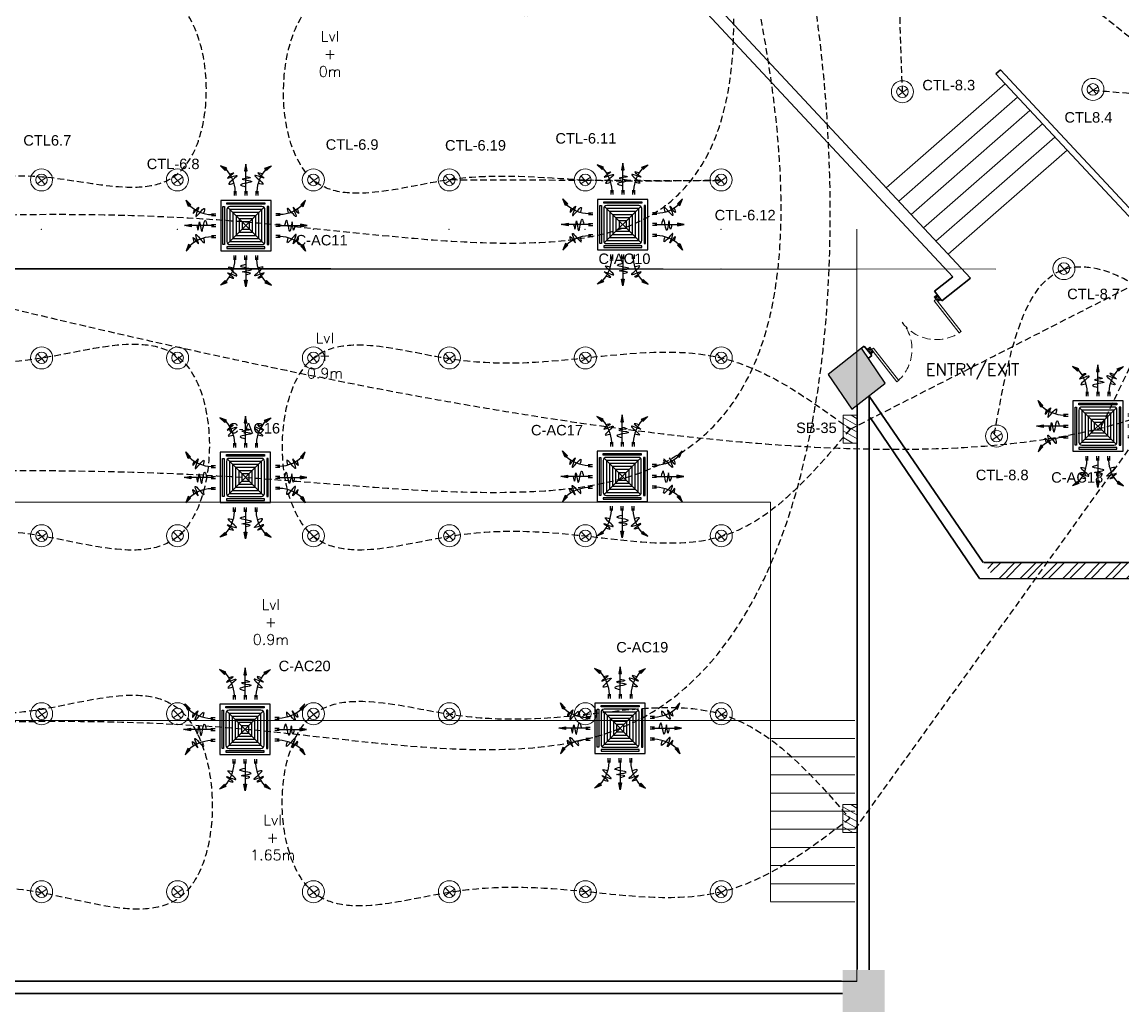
# Model space of a CAD drawing. Header units: inches. Extents: x 845 to 17085, y 908 to 10810.
# Drawn here: x 4537 to 5168, y 5935 to 6502 of the extents above; entities that cross this region are included whole.
import ezdxf

# ---------------------------------------------------------------- set-up
doc = ezdxf.new("R2010")
doc.units = ezdxf.units.IN
doc.header["$LTSCALE"] = 15
doc.header["$MEASUREMENT"] = 0
for name, pattern in [('CENTER2', [1.125, 0.75, -0.125, 0.125, -0.125]), ('DASHED2', [0.375, 0.25, -0.125]), ('HIDDEN', [0.375, 0.25, -0.125])]:
    doc.linetypes.add(name, pattern=pattern)
for name, color, linetype, lineweight in [('.13', 5, 'Continuous', 13), ('c1', 21, 'Continuous', 30), ('E. Fixture', 6, 'Continuous', 20), ('FURN', 43, 'Continuous', 18), ('HATCH', 251, 'Continuous', 5), ('humans', 7, 'Continuous', 15), ('SLD', 140, 'Continuous', 9), ('wall 1', 1, 'Continuous', 35), ('WIND & DOOR', 160, 'Continuous', 9)]:
    doc.layers.add(name, color=color, linetype=linetype, lineweight=lineweight)
for name, color, linetype in [('AIR', 7, 'Continuous'), ('AIR-00', 8, 'Continuous'), ('AIR-01', 105, 'Continuous'), ('AIR-02', 2, 'Continuous'), ('AIR-04', 40, 'Continuous'), ('DB cable', 141, 'HIDDEN'), ('SB cable', 58, 'CENTER2'), ('Text', 255, 'Continuous')]:
    doc.layers.add(name, color=color, linetype=linetype)
doc.layers.add('door and window', color=7, linetype='Continuous', lineweight=25, true_color=0x0609c1)
doc.styles.add('ROMANS', font='ROMANS')
doc.styles.get("Standard").update_dxf_attribs({"font": 'arial.ttf'})

# ---------------------------------------------------------------- blocks, each defined once
blk = doc.blocks.new('FCU-13000P (CASSETTE SPLIT)')
at = {"layer": 'AIR-00', "ltscale": 3}
for p, q in [((0, 0.523), (0, 1)), ((-0.193, 0.558), (-0.193, 0.487)), ((-0.162, 0.558), (-0.162, 0.487)), ((-0.016, 0.558), (-0.016, 0.487)), ((0.016, 0.558), (0.016, 0.487)), ((0.162, 0.558), (0.162, 0.487)), ((0.193, 0.558), (0.193, 0.487)), ((-0.558, 0.193), (-0.487, 0.193)), ((0.558, 0.193), (0.487, 0.193)), ((-0.523, 0), (-1, 0)), ((-0.558, 0.162), (-0.487, 0.162)), ((-0.558, 0.016), (-0.487, 0.016)), ((0.558, 0.162), (0.487, 0.162)), ((0.558, 0.016), (0.487, 0.016)), ((0.523, 0), (1, 0)), ((-0.558, -0.016), (-0.487, -0.016)), ((-0.558, -0.162), (-0.487, -0.162)), ((0.558, -0.016), (0.487, -0.016)), ((0.558, -0.162), (0.487, -0.162)), ((-0.558, -0.193), (-0.487, -0.193)), ((0.558, -0.193), (0.487, -0.193)), ((-0.193, -0.558), (-0.193, -0.487)), ((-0.162, -0.558), (-0.162, -0.487)), ((-0.016, -0.558), (-0.016, -0.487)), ((0, -0.523), (0, -1)), ((0.016, -0.558), (0.016, -0.487)), ((0.162, -0.558), (0.162, -0.487)), ((0.193, -0.558), (0.193, -0.487))]:
    blk.add_line(p, q, dxfattribs=at)
at = {"layer": 'AIR-00'}
for p, q in [((0.295, -0.295), (-0.295, 0.295)), ((0.295, 0.295), (-0.295, -0.295))]:
    blk.add_line(p, q, dxfattribs=at)
at = {"layer": 'AIR-00', "ltscale": 3}
for points in [[(-0.335, 0.895), (-0.311, 0.932), (-0.416, 0.973)], [(-0.022, 0.89), (0.022, 0.89), (0, 1)], [(0.335, 0.895), (0.311, 0.932), (0.416, 0.973)], [(-0.895, 0.335), (-0.932, 0.311), (-0.973, 0.416)], [(0.895, 0.335), (0.932, 0.311), (0.973, 0.416)], [(-0.89, 0.022), (-0.89, -0.022), (-1, 0)], [(0.89, 0.022), (0.89, -0.022), (1, 0)], [(-0.895, -0.335), (-0.932, -0.311), (-0.973, -0.416)], [(0.895, -0.335), (0.932, -0.311), (0.973, -0.416)], [(-0.335, -0.895), (-0.311, -0.932), (-0.416, -0.973)], [(-0.022, -0.89), (0.022, -0.89), (0, -1)], [(0.335, -0.895), (0.311, -0.932), (0.416, -0.973)]]:
    blk.add_lwpolyline(points, close=True, dxfattribs=at)
at = {"layer": 'AIR-00'}
for points in [[(-0.323, 0.914, -0.171809), (-0.178, 0.558), (-0.178, 0.522)], [(0.323, 0.914, 0.171809), (0.178, 0.558), (0.178, 0.522)], [(-0.914, 0.323, 0.171809), (-0.558, 0.178), (-0.522, 0.178)], [(0.914, 0.323, -0.171809), (0.558, 0.178), (0.522, 0.178)], [(-0.914, -0.323, -0.171809), (-0.558, -0.178), (-0.522, -0.178)], [(0.914, -0.323, 0.171809), (0.558, -0.178), (0.522, -0.178)], [(-0.323, -0.914, 0.171809), (-0.178, -0.558), (-0.178, -0.522)], [(0.323, -0.914, -0.171809), (0.178, -0.558), (0.178, -0.522)]]:
    blk.add_lwpolyline(points, format="xyb", dxfattribs=at)
for points in [[(-0.26, -0.26), (0.26, -0.26), (0.26, 0.26), (-0.26, 0.26)], [(-0.21, -0.21), (0.21, -0.21), (0.21, 0.21), (-0.21, 0.21)], [(-0.16, -0.16), (0.16, -0.16), (0.16, 0.16), (-0.16, 0.16)], [(-0.11, -0.11), (0.11, -0.11), (0.11, 0.11), (-0.11, 0.11)], [(-0.06, -0.06), (0.06, -0.06), (0.06, 0.06), (-0.06, 0.06)]]:
    blk.add_lwpolyline(points, close=True, dxfattribs=at)
at = {"layer": 'AIR-00', "ltscale": 3}
for points in [[(-0.268, 0.84), (-0.231, 0.852), (-0.134, 0.882), (-0.422, 0.704), (0.005, 0.903), (-0.358, 0.645), (-0.239, 0.678), (-0.199, 0.69)], [(0.268, 0.84), (0.231, 0.852), (0.134, 0.882), (0.422, 0.704), (-0.005, 0.903), (0.358, 0.645), (0.239, 0.678), (0.199, 0.69)], [(-0.84, 0.268), (-0.852, 0.231), (-0.882, 0.134), (-0.704, 0.422), (-0.903, -0.005), (-0.645, 0.358), (-0.678, 0.239), (-0.69, 0.199)], [(0.84, 0.268), (0.852, 0.231), (0.882, 0.134), (0.704, 0.422), (0.903, -0.005), (0.645, 0.358), (0.678, 0.239), (0.69, 0.199)], [(-0.84, -0.268), (-0.852, -0.231), (-0.882, -0.134), (-0.704, -0.422), (-0.903, 0.005), (-0.645, -0.358), (-0.678, -0.239), (-0.69, -0.199)], [(0.84, -0.268), (0.852, -0.231), (0.882, -0.134), (0.704, -0.422), (0.903, 0.005), (0.645, -0.358), (0.678, -0.239), (0.69, -0.199)], [(-0.268, -0.84), (-0.231, -0.852), (-0.134, -0.882), (-0.422, -0.704), (0.005, -0.903), (-0.358, -0.645), (-0.239, -0.678), (-0.199, -0.69)], [(0.268, -0.84), (0.231, -0.852), (0.134, -0.882), (0.422, -0.704), (-0.005, -0.903), (0.358, -0.645), (0.239, -0.678), (0.199, -0.69)]]:
    blk.add_open_spline(points, degree=3, knots=[0.0032834, 0.0032834, 0.0032834, 0.0032834, 0.0712567, 0.1924075, 0.3347111, 0.5062145, 0.5813292, 0.5813292, 0.5813292, 0.5813292], dxfattribs=at)
for points in [[(0, 0.8), (0.077, 0.776), (-0.058, 0.755), (0.098, 0.718), (-0.087, 0.663), (0, 0.631)], [(-0.8, 0), (-0.776, -0.077), (-0.755, 0.058), (-0.718, -0.098), (-0.663, 0.087), (-0.631, 0)], [(0.8, 0), (0.776, -0.077), (0.755, 0.058), (0.718, -0.098), (0.663, 0.087), (0.631, 0)], [(0, -0.8), (0.077, -0.776), (-0.058, -0.755), (0.098, -0.718), (-0.087, -0.663), (0, -0.631)]]:
    blk.add_spline(points, degree=3, dxfattribs=at)
for points in [[(-0.416, 0.973), (-0.335, 0.895), (-0.311, 0.932)], [(0, 1), (-0.022, 0.89), (0.022, 0.89)], [(0.416, 0.973), (0.335, 0.895), (0.311, 0.932)], [(-0.973, 0.416), (-0.895, 0.335), (-0.932, 0.311)], [(0.973, 0.416), (0.895, 0.335), (0.932, 0.311)], [(-1, 0), (-0.89, 0.022), (-0.89, -0.022)], [(1, 0), (0.89, 0.022), (0.89, -0.022)], [(-0.973, -0.416), (-0.895, -0.335), (-0.932, -0.311)], [(0.973, -0.416), (0.895, -0.335), (0.932, -0.311)], [(-0.416, -0.973), (-0.335, -0.895), (-0.311, -0.932)], [(0, -1), (-0.022, -0.89), (0.022, -0.89)], [(0.416, -0.973), (0.335, -0.895), (0.311, -0.932)]]:
    blk.add_solid(points, dxfattribs=at)
at = {"layer": 'AIR-01'}
for points in [[(-0.31, 0.372), (0.31, 0.372), (0.31, 0.348), (-0.31, 0.348)], [(-0.373, 0.31), (-0.348, 0.31), (-0.348, -0.31), (-0.373, -0.31)], [(0.372, 0.31), (0.348, 0.31), (0.348, -0.31), (0.372, -0.31)], [(-0.31, -0.373), (0.31, -0.373), (0.31, -0.348), (-0.31, -0.348)]]:
    blk.add_lwpolyline(points, close=True, dxfattribs=at)
at = {"layer": 'AIR-02'}
blk.add_lwpolyline([(-0.26, -0.31), (0.26, -0.31, 0.414214), (0.31, -0.26), (0.31, 0.26, 0.414214), (0.26, 0.31), (-0.26, 0.31, 0.414214), (-0.31, 0.26), (-0.31, -0.26, 0.414214)], format="xyb", close=True, dxfattribs=at)
at = {"layer": 'AIR-04'}
blk.add_lwpolyline([(-0.41, -0.41), (0.41, -0.41), (0.41, 0.41), (-0.41, 0.41)], close=True, dxfattribs=at)

msp = doc.modelspace()

# ---------------------------------------------------------------- hatches: boundary and pattern name
at = {"layer": 'E. Fixture', "lineweight": 5}
h = msp.add_hatch(dxfattribs=at)
h.set_pattern_fill('ANSI31', color=256, scale=26.668912, angle=-75, style=0)
h.set_pattern_definition([(330, (12446.1076, 77108.3288), (1.666807, 2.88699442), [])])
h.paths.add_polyline_path([(5007.82, 6276.78), (5007.82, 6260.78), (5015.82, 6260.78), (5015.82, 6276.78)])
h = msp.add_hatch(dxfattribs=at)
h.set_pattern_fill('ANSI31', color=256, scale=26.668912, angle=-75, style=0)
h.set_pattern_definition([(330, (12445.9603, 76885.2476), (1.666807, 2.88699442), [])])
h.paths.add_polyline_path([(5007.67, 6053.7), (5007.67, 6037.69), (5015.67, 6037.69), (5015.67, 6053.7)])
at = {"layer": 'HATCH', "lineweight": 0, "true_color": 0x000000}
h = msp.add_hatch(dxfattribs=at)
h.set_pattern_fill('ANSI31', color=18, scale=0.135883, angle=128.032)
h.set_pattern_definition([(173.0320028, (1426797.51668, -87147.39553), (-0.05233873015, -0.4282420827), [])])
h.paths.add_polyline_path([(5059.98, 6344.58), (5060.19, 6344.32), (5062.07, 6341.91), (5063.68, 6343.17), (5061.59, 6345.84)])
h.paths.add_polyline_path([(5021.45, 6314.45), (5023.55, 6311.77), (5025.16, 6313.03), (5024.95, 6313.3), (5023.07, 6315.71)])
at = {"layer": 'HATCH'}
h = msp.add_hatch(color=256, dxfattribs=at)
h.dxf.hatch_style = 1
h.paths.add_polyline_path([(4999.2, 6300.2), (5012.8, 6280.21), (5031.84, 6295.11), (5018.26, 6315.12)])
h = msp.add_hatch(dxfattribs=at)
h.set_pattern_fill('ANSI32', color=256, scale=0.904682)
h.set_pattern_definition([(45, (-97412.362, -48896.735), (-6.0932045, 6.0932045), []), (45, (-97408.3, -48896.735), (-6.0932045, 6.0932045), [])])
h.paths.add_polyline_path([(5088.43, 6192.32), (5094.71, 6183.07), (5279.5, 6183.07), (5286.44, 6183.07), (5286.44, 6195.97), (5279.5, 6195.97), (5279.5, 6192.32)])
h = msp.add_hatch(color=256, dxfattribs=at)
h.dxf.hatch_style = 1
h.paths.add_polyline_path([(5031.64, 5948.66), (5007.52, 5948.66), (5007.52, 5934.81), (5031.64, 5934.81)])
h.paths.add_polyline_path([(5031.64, 5958.93), (5007.52, 5958.93), (5007.52, 5948.66), (5031.64, 5948.66)])

# ---------------------------------------------------------------- linework, layer by layer
at = {"layer": '.13'}
for p, q in [((5032.53, 6407.07), (5100.67, 6466.65)), ((5039.63, 6399.45), (5107.77, 6459.04)), ((5046.73, 6391.84), (5114.87, 6451.43)), ((5053.83, 6384.23), (5121.97, 6443.82)), ((5060.93, 6376.62), (5129.07, 6436.21)), ((5068.03, 6369), (5136.17, 6428.59))]:
    msp.add_line(p, q, dxfattribs=at)
msp.add_arc((4788.75, 6629.03), 215.12, 318.32635, 318.33716)
at = {"layer": 'c1'}
msp.add_lwpolyline([(4999.2, 6300.2), (5012.8, 6280.21), (5031.73, 6295.02), (5031.85, 6295.1), (5018.26, 6315.12), (4999.2, 6300.2)], dxfattribs=at)
at = {"layer": 'DB cable', "color": 6, "linetype": 'DASHED2', "lineweight": 30}
msp.add_spline([(4128.72, 6442.09), (5275.24, 6402.93), (4920.92, 6825.11), (4410.06, 6825.11), (4823.67, 6955.77)], degree=3, dxfattribs=at)
at = {"layer": 'DB cable', "linetype": 'DASHED2', "lineweight": 30}
for points in [[(4153.86, 6241.6), (4206.56, 6407.66), (4327.81, 6538.26), (4840.26, 6907.51)], [(4417.44, 6096.77), (4667.05, 6096.77), (4879.94, 6097.38), (4990.86, 6518.54), (4840.26, 6907.51)], [(4417.69, 6243.27), (4665.19, 6241.13), (4883.3, 6241.13), (4840.26, 6907.51)], [(4417.93, 6387.59), (4665.43, 6387.59), (4881.43, 6383.95), (4840.26, 6907.51)], [(5155.92, 6270.54), (5227.45, 6576.83), (5001.8, 6582.81), (4840.26, 6907.51)], [(4888.76, 6630.15), (4942.46, 6619.78), (5275.24, 6402.93)], [(5011.82, 6268.78), (5275.24, 6402.93)], [(5014.52, 6039.49), (5273.92, 6399.07)]]:
    msp.add_spline(points, degree=3, dxfattribs=at)
at = {"layer": 'door and window', "color": 18, "lineweight": 0, "true_color": 0x000000}
for p, q in [((5059.96, 6342.41), (5061.03, 6343.24)), ((5059.96, 6342.41), (5074.35, 6324.02)), ((5061.86, 6342.17), (5075.46, 6324.79)), ((5025.18, 6315.2), (5024.11, 6314.37)), ((5024.95, 6313.3), (5038.55, 6295.92)), ((5025.18, 6315.2), (5039.56, 6296.81))]:
    msp.add_line(p, q, dxfattribs=at)
for points in [[(5061.59, 6345.84), (5063.68, 6343.17), (5062.07, 6341.91), (5059.98, 6344.58)], [(5023.07, 6315.71), (5025.16, 6313.03), (5023.55, 6311.77), (5021.45, 6314.45)]]:
    msp.add_lwpolyline(points, close=True, dxfattribs=at)
at = {"layer": 'E. Fixture', "lineweight": 5}
for p, q in [((5044.71, 6463.73), (5039.27, 6459.96)), ((5039.33, 6464.46), (5043.89, 6459.61)), ((5153.91, 6465.02), (5148.47, 6461.25)), ((5148.53, 6465.75), (5153.09, 6460.9)), ((4551.24, 6413.21), (4545.79, 6409.44)), ((4545.86, 6413.94), (4550.41, 6409.09)), ((4629.15, 6413.21), (4623.7, 6409.44)), ((4623.77, 6413.94), (4628.32, 6409.09)), ((4707.06, 6413.21), (4701.62, 6409.44)), ((4701.68, 6413.94), (4706.24, 6409.09)), ((4784.97, 6413.21), (4779.53, 6409.44)), ((4779.59, 6413.94), (4784.15, 6409.09)), ((4862.89, 6413.21), (4857.44, 6409.44)), ((4857.51, 6413.94), (4862.06, 6409.09)), ((4940.8, 6413.21), (4935.36, 6409.44)), ((4935.42, 6413.94), (4939.98, 6409.09)), ((5137.27, 6362.39), (5131.83, 6358.62)), ((5131.89, 6363.12), (5136.45, 6358.27)), ((4545.91, 6311.94), (4550.46, 6307.09)), ((4623.82, 6311.94), (4628.38, 6307.09)), ((4701.73, 6311.94), (4706.29, 6307.09)), ((4779.65, 6311.94), (4784.2, 6307.09)), ((4857.56, 6311.94), (4862.12, 6307.09)), ((4935.47, 6311.94), (4940.03, 6307.09)), ((4551.29, 6311.21), (4545.85, 6307.44)), ((4629.2, 6311.21), (4623.76, 6307.44)), ((4707.11, 6311.21), (4701.67, 6307.44)), ((4785.03, 6311.21), (4779.58, 6307.44)), ((4862.94, 6311.21), (4857.5, 6307.44)), ((4940.85, 6311.21), (4935.41, 6307.44)), ((5098.68, 6266.38), (5093.24, 6262.62)), ((5093.3, 6267.11), (5097.86, 6262.26)), ((4551.29, 6209.23), (4545.85, 6205.47)), ((4545.91, 6209.97), (4550.46, 6205.11)), ((4629.2, 6209.23), (4623.76, 6205.47)), ((4623.82, 6209.97), (4628.38, 6205.11)), ((4707.11, 6209.23), (4701.67, 6205.47)), ((4701.73, 6209.97), (4706.29, 6205.11)), ((4785.03, 6209.23), (4779.58, 6205.47)), ((4779.65, 6209.97), (4784.2, 6205.11)), ((4862.94, 6209.23), (4857.5, 6205.47)), ((4857.56, 6209.97), (4862.12, 6205.11)), ((4940.85, 6209.23), (4935.41, 6205.47)), ((4935.47, 6209.97), (4940.03, 6205.11)), ((4551.29, 6107.23), (4545.85, 6103.47)), ((4545.91, 6107.97), (4550.46, 6103.11)), ((4629.2, 6107.23), (4623.76, 6103.47)), ((4623.82, 6107.97), (4628.38, 6103.11)), ((4707.11, 6107.23), (4701.67, 6103.47)), ((4701.73, 6107.97), (4706.29, 6103.11)), ((4785.03, 6107.23), (4779.58, 6103.47)), ((4779.65, 6107.97), (4784.2, 6103.11)), ((4862.94, 6107.23), (4857.5, 6103.47)), ((4857.56, 6107.97), (4862.12, 6103.11)), ((4940.85, 6107.23), (4935.41, 6103.47)), ((4935.47, 6107.97), (4940.03, 6103.11)), ((4551.29, 6005.23), (4545.85, 6001.47)), ((4545.91, 6005.97), (4550.46, 6001.11)), ((4629.2, 6005.23), (4623.76, 6001.47)), ((4623.82, 6005.97), (4628.38, 6001.11)), ((4707.11, 6005.23), (4701.67, 6001.47)), ((4701.73, 6005.97), (4706.29, 6001.11)), ((4785.03, 6005.23), (4779.58, 6001.47)), ((4779.65, 6005.97), (4784.2, 6001.11)), ((4862.94, 6005.23), (4857.5, 6001.47)), ((4857.56, 6005.97), (4862.12, 6001.11)), ((4940.85, 6005.23), (4935.41, 6001.47)), ((4935.47, 6005.97), (4940.03, 6001.11))]:
    msp.add_line(p, q, dxfattribs=at)
for points in [[(5015.82, 6276.78), (5015.82, 6260.78), (5007.82, 6260.78), (5007.82, 6276.78)], [(5015.67, 6053.7), (5015.67, 6037.69), (5007.67, 6037.69), (5007.67, 6053.7)]]:
    msp.add_lwpolyline(points, close=True, dxfattribs=at)
for centre, radius in [((5150.96, 6463.47), 6.33), ((5041.76, 6462.17), 6.33), ((5041.76, 6462.17), 3.33), ((5150.96, 6463.47), 3.33), ((4548.28, 6411.66), 6.33), ((4548.28, 6411.66), 3.33), ((4626.2, 6411.66), 6.33), ((4626.2, 6411.66), 3.33), ((4704.11, 6411.66), 6.33), ((4704.11, 6411.66), 3.33), ((4782.02, 6411.66), 6.33), ((4782.02, 6411.66), 3.33), ((4859.94, 6411.66), 6.33), ((4859.94, 6411.66), 3.33), ((4937.85, 6411.66), 6.33), ((4937.85, 6411.66), 3.33), ((5134.32, 6360.84), 6.33), ((5134.32, 6360.84), 3.33), ((4548.34, 6309.66), 6.33), ((4548.34, 6309.66), 3.33), ((4626.25, 6309.66), 6.33), ((4626.25, 6309.66), 3.33), ((4704.16, 6309.66), 6.33), ((4704.16, 6309.66), 3.33), ((4782.08, 6309.66), 6.33), ((4782.08, 6309.66), 3.33), ((4859.99, 6309.66), 6.33), ((4859.99, 6309.66), 3.33), ((4937.9, 6309.66), 6.33), ((4937.9, 6309.66), 3.33), ((5095.73, 6264.83), 6.33), ((5095.73, 6264.83), 3.33), ((4548.34, 6207.68), 6.33), ((4548.34, 6207.68), 3.33), ((4626.25, 6207.68), 6.33), ((4626.25, 6207.68), 3.33), ((4704.16, 6207.68), 6.33), ((4704.16, 6207.68), 3.33), ((4782.08, 6207.68), 6.33), ((4782.08, 6207.68), 3.33), ((4859.99, 6207.68), 6.33), ((4859.99, 6207.68), 3.33), ((4937.9, 6207.68), 6.33), ((4937.9, 6207.68), 3.33), ((4548.34, 6105.68), 6.33), ((4626.25, 6105.68), 6.33), ((4704.16, 6105.68), 6.33), ((4782.08, 6105.68), 6.33), ((4859.99, 6105.68), 6.33), ((4937.9, 6105.68), 6.33), ((4548.34, 6105.68), 3.33), ((4626.25, 6105.68), 3.33), ((4704.16, 6105.68), 3.33), ((4782.08, 6105.68), 3.33), ((4859.99, 6105.68), 3.33), ((4937.9, 6105.68), 3.33), ((4548.34, 6003.68), 6.33), ((4626.25, 6003.68), 6.33), ((4704.16, 6003.68), 6.33), ((4782.08, 6003.68), 6.33), ((4859.99, 6003.68), 6.33), ((4937.9, 6003.68), 6.33), ((4548.34, 6003.68), 3.33), ((4626.25, 6003.68), 3.33), ((4704.16, 6003.68), 3.33), ((4782.08, 6003.68), 3.33), ((4859.99, 6003.68), 3.33), ((4937.9, 6003.68), 3.33)]:
    msp.add_circle(centre, radius, dxfattribs=at)
at = {"layer": 'FURN'}
for p, q in [((5014.52, 6101.91), (4966.13, 6101.91)), ((5014.52, 6091.51), (4966.13, 6091.51)), ((5014.52, 6081.11), (4966.13, 6081.11)), ((5014.52, 6081.11), (4966.13, 6081.11)), ((5014.52, 6070.7), (4966.13, 6070.7)), ((5014.52, 6060.3), (4966.13, 6060.3)), ((5014.52, 6049.9), (4966.13, 6049.9)), ((5014.52, 6049.9), (4966.13, 6049.9)), ((5014.52, 6039.49), (4966.13, 6039.49)), ((5014.52, 6029.09), (4966.13, 6029.09)), ((5014.52, 6018.68), (4966.13, 6018.68)), ((5014.52, 6018.68), (4966.13, 6018.68)), ((5014.52, 6008.28), (4966.13, 6008.28)), ((5014.52, 5997.88), (4966.13, 5997.88))]:
    msp.add_line(p, q, dxfattribs=at)
at = {"layer": 'humans', "linetype": 'ByBlock'}
for p, q in [((5015.66, 6383.38), (5015.66, 5952.36)), ((4248.33, 6361.41), (5095.28, 6360.42)), ((4314.45, 6360.51), (5015.66, 6360.51)), ((5015.66, 6360.51), (5015.66, 5952.54)), ((5015.66, 6339.68), (5015.66, 5996.06)), ((4363.12, 6227.04), (4966.12, 6227)), ((4966.12, 6227), (4966.13, 6098.05)), ((4966.13, 6119.09), (4966.13, 5998.09)), ((4314.46, 6101.88), (4966.13, 6101.92)), ((5015.66, 5952.36), (4314.43, 5952.36)), ((5015.66, 5952.54), (4314.45, 5952.54))]:
    msp.add_line(p, q, dxfattribs=at)
msp.add_lwpolyline([(4314.45, 6360.51), (5015.66, 6360.51), (5015.66, 5952.54), (4314.45, 5952.54)], close=True, dxfattribs=at)
for p in [(4548.17, 6383.38), (4626.09, 6383.38), (4665.43, 6385.48), (4704, 6383.38), (4781.92, 6383.38), (4859.83, 6383.38), (4937.75, 6383.38), (4548.19, 6360.51), (4626.1, 6360.51), (4704.01, 6360.51), (4781.92, 6360.51), (4859.84, 6360.51), (4937.75, 6360.51), (5015.66, 6253.77), (4665.19, 6241.13), (5015.66, 6167.87), (4664.94, 6096.77), (5015.66, 6081.96)]:
    msp.add_point(p, dxfattribs=at)
at = {"layer": 'SB cable', "linetype": 'DASHED2', "lineweight": 30}
for points in [[(5041.87, 6461.76), (5042, 6550.35), (5041.24, 6621.26), (4965.89, 6680.07)], [(4389.12, 6411.66), (4472.5, 6409.09), (4551.24, 6413.21), (4626.12, 6414.99), (4626.05, 6513.51), (4548.51, 6513.32), (4467.04, 6513.66), (4434.95, 6634.15)], [(4937.7, 6411.51), (4859.78, 6411.51), (4782.02, 6411.66), (4704.34, 6411.32), (4704.22, 6513.24), (4784.15, 6511.09), (4859.78, 6513.51), (4888.76, 6630.15)], [(5151.07, 6463.05), (5237.39, 6461.83), (5152.68, 6542.21), (5152.56, 6622.68), (5275.07, 6570.29), (5274.9, 6571.13)], [(5094.44, 6265.91), (5134.43, 6360.42), (5229.65, 6263.68), (5183.53, 6196.32), (5182.67, 6196.44)], [(4318.47, 6271.59), (4392.36, 6309.51), (4470.27, 6309.51), (4548.34, 6309.66), (4627.15, 6309.78), (4626.48, 6207.35), (4548.19, 6207.54), (4470.65, 6207.35), (4392.74, 6207.35), (4318.47, 6271.59), (4320.44, 6271.33)], [(5011.82, 6268.78), (4937.9, 6309.66), (4859.99, 6309.66), (4782.18, 6309.24), (4704.01, 6309.51), (4704.27, 6207.27), (4782.18, 6207.27), (4859.96, 6207.41), (4938.01, 6207.27), (5011.82, 6268.78)], [(4318.4, 6048.6), (4390.02, 6001.47), (4470.65, 6003.35), (4545, 6003.67), (4628.38, 6001.11), (4626.25, 6109.02), (4545.91, 6107.97), (4468, 6107.97), (4392.51, 6102.35), (4318.4, 6048.6)], [(5011.67, 6045.7), (4937.75, 6105.54), (4860.22, 6105.35), (4781.92, 6105.54), (4703.41, 6104.67), (4704.27, 6003.27), (4782.31, 6003.35), (4859.99, 6003.68), (4937.75, 6003.54), (5011.67, 6045.7)]]:
    msp.add_spline(points, degree=3, dxfattribs=at)
at = {"layer": 'SLD', "linetype": 'DASHED2', "lineweight": 30}
for p, q in [((4782.91, 6411.78), (4859.78, 6411.51)), ((4859.78, 6411.51), (4937.95, 6411.24))]:
    msp.add_line(p, q, dxfattribs=at)
at = {"layer": 'wall 1', "ltscale": 1.5}
for p, q in [((5070.61, 6356.07), (4927.21, 6509.83)), ((5080.85, 6355.27), (4934.97, 6511.67)), ((5097.9, 6474.71), (5095.31, 6472.39)), ((5185.13, 6376.1), (5095.31, 6472.39)), ((5188.6, 6377.46), (5097.9, 6474.71)), ((5070.61, 6356.07), (5060.06, 6347.81)), ((5063.59, 6350.57), (5060.06, 6347.81)), ((5080.85, 6355.27), (5064.33, 6342.34)), ((5060.06, 6347.81), (5064.33, 6342.34)), ((5019.92, 6316.41), (5018.26, 6315.12)), ((5019.92, 6316.41), (5024.19, 6310.95)), ((5024.19, 6310.95), (5022.17, 6309.37)), ((5022.7, 6287.62), (5022.7, 5959.05)), ((5088.01, 6192.41), (5022.7, 6287.62)), ((5015.76, 6282.19), (5015.78, 5959.08)), ((5085.97, 6183.16), (5023.34, 6275.41)), ((5279.5, 6192.32), (5088.43, 6192.32)), ((5279.5, 6183.07), (5085.97, 6183.16)), ((5006.84, 5952.42), (4322.56, 5952.42)), ((5007.37, 5945.48), (4323.11, 5945.48))]:
    msp.add_line(p, q, dxfattribs=at)
at = {"layer": 'WIND & DOOR', "linetype": 'DASHED2', "lineweight": 9, "ltscale": 1.3}
for centre, start, end in [((5023.04, 6314.51), 309.83926, 40.23124), ((5061.15, 6344.32), 215.83276, 306.22475)]:
    msp.add_arc(centre, 24.21, start, end, dxfattribs=at)

# ---------------------------------------------------------------- block references
at = {"layer": 'AIR', "xscale": 35.18938456146591, "yscale": 35.18938456146591, "zscale": 35.18938456146591}
for p in [(4665.43, 6385.48), (4881.43, 6386.06), (5153.81, 6270.54), (4665.19, 6241.13), (4881.19, 6241.74), (4664.94, 6096.77), (4879.94, 6097.38)]:
    msp.add_blockref('FCU-13000P (CASSETTE SPLIT)', p, dxfattribs=at)

# ---------------------------------------------------------------- texts
at = {"layer": 'SLD', "linetype": 'DASHED2', "lineweight": 30}
for s, p in [('CTL-8.3', (5053.17, 6462.95)), ('CTL8.4', (5134.61, 6444.47)), ('CTL-6.11', (4842.84, 6432.44)), ('CTL6.7', (4537.85, 6431.29)), ('CTL-6.9', (4711.18, 6428.91)), ('CTL-6.19', (4779.58, 6428.44)), ('CTL-6.8', (4608.59, 6417.8)), ('CTL-6.12', (4934.12, 6388.46)), ('C-AC11', (4693.94, 6374.09)), ('C-AC10', (4867.52, 6363.46)), ('CTL-8.7', (5136.19, 6343.29)), ('C-AC16', (4655.23, 6266.31)), ('C-AC17', (4828.85, 6265.23)), ('SB-35', (4980.79, 6266.57)), ('CTL-8.8', (5083.79, 6239.56)), ('C-AC18', (5127.03, 6238.15)), ('C-AC19', (4877.73, 6140.84)), ('C-AC20', (4684.21, 6130.11))]:
    msp.add_text(s, height=6, dxfattribs=at).set_placement(p)
at = {"layer": 'Text', "ltscale": 0.115, "attachment_point": 9, "style": 'ROMANS'}
for s, width, gutter_width, insert, char_height in [('\\pxqc;Lvl + 0m', 3.9371, 0.00837, (4715.63, 6470.78), 6.0312), ('\\pxqc;Lvl + 0.9m', 3.9371, 0.00837, (4712.7, 6297.91), 6.0312), ('\\pxqc;ENTRY/EXIT', 0.00275, 0.0139, (5081.96, 6297.24), 6.9209), ('\\pxqc;Lvl + 0.9m', 3.9371, 0.00837, (4681.69, 6145.23), 6.0312), ('\\pxqc;Lvl + 1.65m', 3.9371, 0.00837, (4682.72, 6021.73), 6.0312)]:
    msp.add_mtext_dynamic_manual_height_columns(s, width=width, gutter_width=gutter_width, heights=[0], dxfattribs=dict(at, insert=insert, char_height=char_height))

doc.saveas('drawing.dxf')
